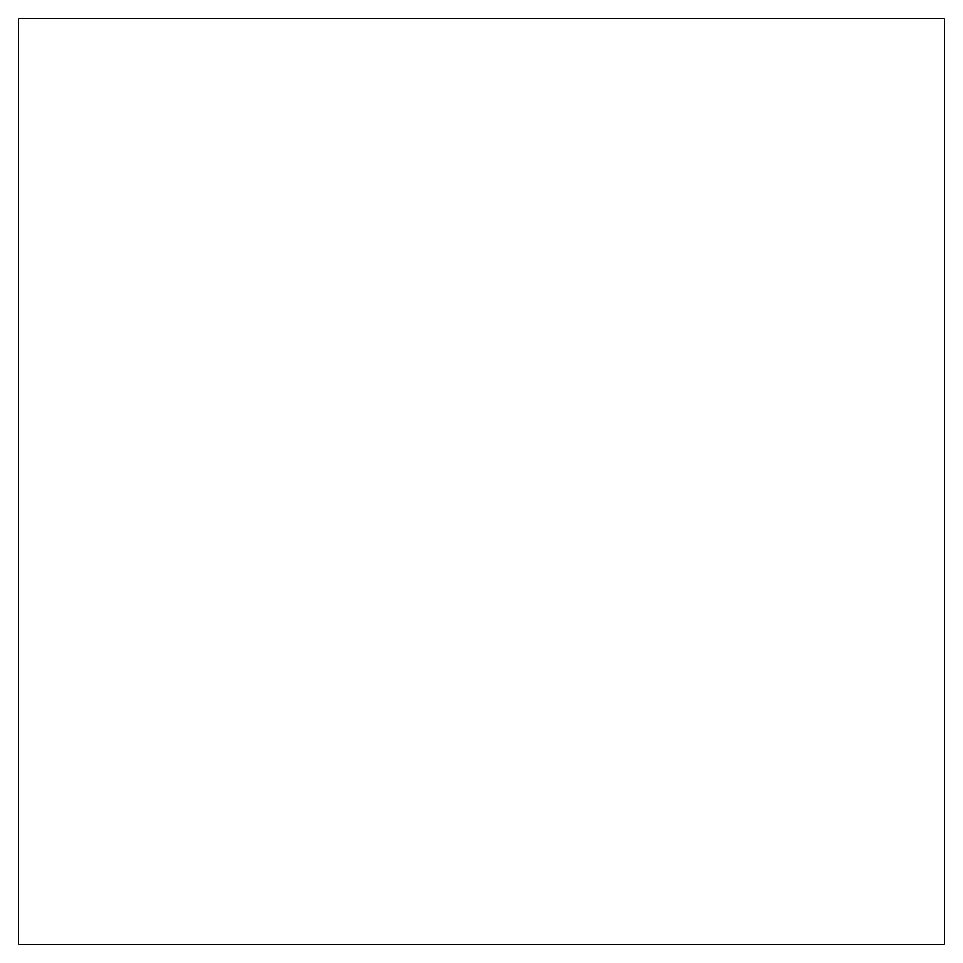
# Model space of a CAD drawing. Header units: millimetres. Extents: x -107 to 86, y -94 to 98.
import ezdxf

# ---------------------------------------------------------------- set-up
doc = ezdxf.new("R2010")
doc.units = ezdxf.units.MM
doc.header["$MEASUREMENT"] = 0
doc.layers.add('Layer 1', color=7, linetype='Continuous')

msp = doc.modelspace()

# ---------------------------------------------------------------- linework, layer by layer
at = {"layer": 'Layer 1', "lineweight": 9}
msp.add_open_spline([(-106.8312, 98.3757), (-106.8312, 98.3757), (85.823, 98.3757), (85.823, 98.3757), (85.823, 98.3757), (85.823, -94.2785), (85.823, -94.2785), (85.823, -94.2785), (-106.8312, -94.2785), (-106.8312, -94.2785), (-106.8312, -94.2785), (-106.8312, 98.3757), (-106.8312, 98.3757)], degree=3, knots=[0, 0, 0, 0, 0.25, 0.25, 0.25, 0.5, 0.5, 0.5, 0.75, 0.75, 0.75, 1, 1, 1, 1], dxfattribs=at)

doc.saveas('drawing.dxf')
